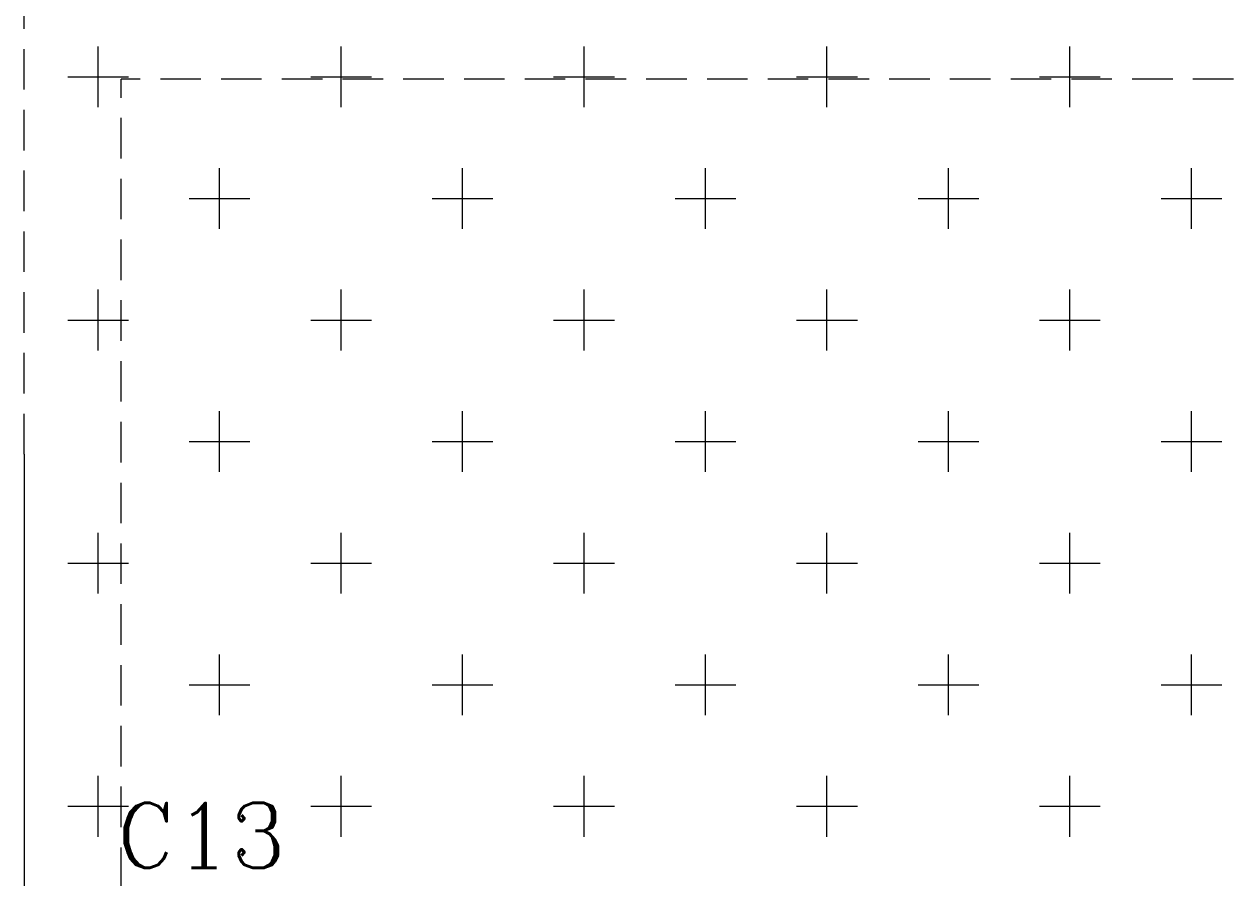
# Model space of a CAD drawing. Header units: millimetres. Extents: x 331487 to 517269, y 198509 to 399936.
# Drawn here: x 402900 to 406619, y 389372 to 392006 of the extents above; entities that cross this region are included whole.
import ezdxf

# ---------------------------------------------------------------- set-up
doc = ezdxf.new("R2010")
doc.units = ezdxf.units.MM
doc.header["$MEASUREMENT"] = 0
doc.linetypes.add('DASHED2', pattern=[0.375, 0.25, -0.125])
doc.layers.add('BEAM', color=1, linetype='Continuous', lineweight=5)
doc.layers.add('COLUMN', color=6, linetype='Continuous')
doc.styles.add('RC', font='romanc.shx', dxfattribs={"height": 200})

msp = doc.modelspace()

# ---------------------------------------------------------------- linework, layer by layer
at = {"layer": 'BEAM', "linetype": 'DASHED2', "ltscale": 500}
for p, q in [((402900.1, 390679), (402900.1, 392434)), ((403200.1, 389154), (403200.1, 391836.5)), ((409445.8, 391836.5), (403200.1, 391836.5))]:
    msp.add_line(p, q, dxfattribs=at)
at = {"layer": 'BEAM', "color": 253, "linetype": 'Continuous', "ltscale": 750}
for p, q in [((403128.6, 391749.5), (403128.6, 391937)), ((403878.6, 391836.5), (403878.6, 391937)), ((404628.6, 391836.5), (404628.6, 391937)), ((405378.6, 391836.5), (405378.6, 391937)), ((406128.6, 391836.5), (406128.6, 391937)), ((403034.8, 391843.2), (403222.3, 391843.2)), ((403784.8, 391843.2), (403972.3, 391843.2)), ((403878.6, 391749.5), (403878.6, 391836.5)), ((404534.8, 391843.2), (404722.3, 391843.2)), ((404628.6, 391749.5), (404628.6, 391836.5)), ((405284.8, 391843.2), (405472.3, 391843.2)), ((405378.6, 391749.5), (405378.6, 391836.5)), ((406034.8, 391843.2), (406222.3, 391843.2)), ((406128.6, 391749.5), (406128.6, 391836.5)), ((403503.6, 391374.5), (403503.6, 391562)), ((404253.6, 391374.5), (404253.6, 391562)), ((405003.6, 391374.5), (405003.6, 391562)), ((405753.6, 391374.5), (405753.6, 391562)), ((406503.6, 391374.5), (406503.6, 391562)), ((403409.8, 391468.2), (403597.3, 391468.2)), ((404159.8, 391468.2), (404347.3, 391468.2)), ((404909.8, 391468.2), (405097.3, 391468.2)), ((405659.8, 391468.2), (405847.3, 391468.2)), ((406409.8, 391468.2), (406597.3, 391468.2)), ((403128.6, 390999.5), (403128.6, 391187)), ((403878.6, 390999.5), (403878.6, 391187)), ((404628.6, 390999.5), (404628.6, 391187)), ((405378.6, 390999.5), (405378.6, 391187)), ((406128.6, 390999.5), (406128.6, 391187)), ((403034.8, 391093.2), (403200.1, 391093.2)), ((403200.1, 391093.2), (403222.3, 391093.2)), ((403784.8, 391093.2), (403972.3, 391093.2)), ((404534.8, 391093.2), (404722.3, 391093.2)), ((405284.8, 391093.2), (405472.3, 391093.2)), ((406034.8, 391093.2), (406222.3, 391093.2)), ((403503.6, 390624.5), (403503.6, 390812)), ((404253.6, 390624.5), (404253.6, 390812)), ((405003.6, 390624.5), (405003.6, 390812)), ((405753.6, 390624.5), (405753.6, 390812)), ((406503.6, 390624.5), (406503.6, 390812)), ((403409.8, 390718.2), (403597.3, 390718.2)), ((404159.8, 390718.2), (404347.3, 390718.2)), ((404909.8, 390718.2), (405097.3, 390718.2)), ((405659.8, 390718.2), (405847.3, 390718.2)), ((406409.8, 390718.2), (406597.3, 390718.2)), ((403128.6, 390249.5), (403128.6, 390437)), ((403878.6, 390249.5), (403878.6, 390437)), ((404628.6, 390249.5), (404628.6, 390437)), ((405378.6, 390249.5), (405378.6, 390437)), ((406128.6, 390249.5), (406128.6, 390437)), ((403034.8, 390343.2), (403200.1, 390343.2)), ((403200.1, 390343.2), (403222.3, 390343.2)), ((403784.8, 390343.2), (403972.3, 390343.2)), ((404534.8, 390343.2), (404722.3, 390343.2)), ((405284.8, 390343.2), (405472.3, 390343.2)), ((406034.8, 390343.2), (406222.3, 390343.2)), ((403503.6, 389874.5), (403503.6, 390062)), ((404253.6, 389874.5), (404253.6, 390062)), ((405003.6, 389874.5), (405003.6, 390062)), ((405753.6, 389874.5), (405753.6, 390062)), ((406503.6, 389874.5), (406503.6, 390062)), ((403409.8, 389968.2), (403597.3, 389968.2)), ((404159.8, 389968.2), (404347.3, 389968.2)), ((404909.8, 389968.2), (405097.3, 389968.2)), ((405659.8, 389968.2), (405847.3, 389968.2)), ((406409.8, 389968.2), (406597.3, 389968.2)), ((403128.6, 389499.5), (403128.6, 389687)), ((403878.6, 389499.5), (403878.6, 389687)), ((404628.6, 389499.5), (404628.6, 389687)), ((405378.6, 389499.5), (405378.6, 389687)), ((406128.6, 389499.5), (406128.6, 389687)), ((403034.8, 389593.2), (403200.1, 389593.2)), ((403200.1, 389593.2), (403222.3, 389593.2)), ((403784.8, 389593.2), (403972.3, 389593.2)), ((404534.8, 389593.2), (404722.3, 389593.2)), ((405284.8, 389593.2), (405472.3, 389593.2)), ((406034.8, 389593.2), (406222.3, 389593.2))]:
    msp.add_line(p, q, dxfattribs=at)
at = {"layer": 'BEAM', "ltscale": 250}
msp.add_line((402900.1, 390679), (402900.1, 389154), dxfattribs=at)

# ---------------------------------------------------------------- texts
at = {"layer": 'COLUMN', "style": 'RC'}
msp.add_text('C13', height=200, dxfattribs=at).set_placement((403185.9, 389403.7))

doc.saveas('drawing.dxf')
